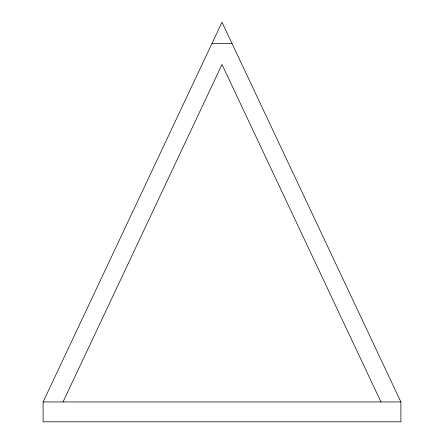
<?xml version="1.0" encoding="UTF-8"?>
<svg xmlns="http://www.w3.org/2000/svg" width="444" height="444" viewBox="0 0 444 444"><rect width="100%" height="100%" fill="white"/><g stroke="black" fill="none" stroke-linecap="round" stroke-linejoin="round"><path stroke-width="0.67" d="M43.107 401.942L222 22.2L400.893 401.942L400.893 421.8L43.107 421.8L43.107 401.942L400.893 401.942M63.031 401.942L222 64.502L380.969 401.942M212.038 43.351L231.962 43.351"/></g></svg>
